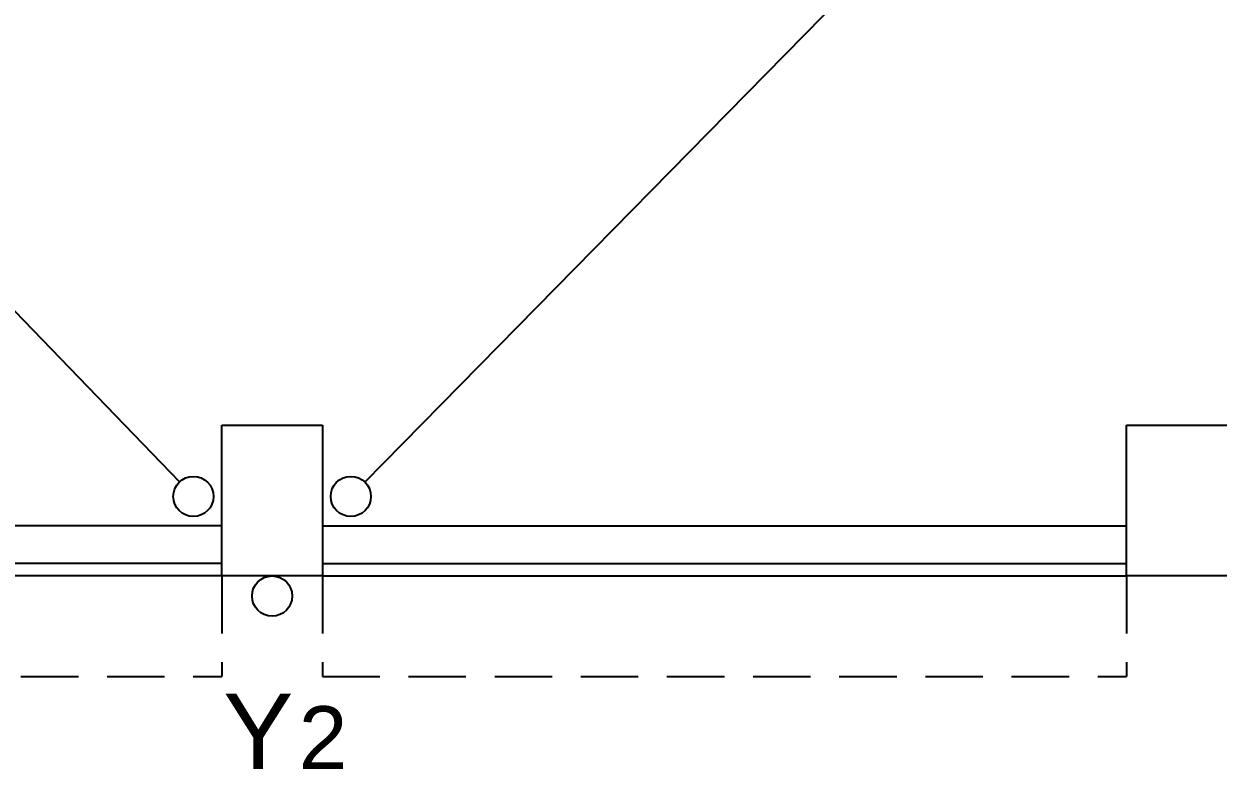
# Model space of a CAD drawing. Header units: metres. Extents: x 0 to 132, y -109 to 310.
# Drawn here: x 21.231 to 26.007, y 249.155 to 252.122 of the extents above; entities that cross this region are included whole.
import ezdxf

# ---------------------------------------------------------------- set-up
doc = ezdxf.new("R2010")
doc.units = ezdxf.units.M
doc.header["$LTSCALE"] = 0.036
doc.linetypes.add('HIDDEN', pattern=[9.525, 6.35, -3.175])
doc.layers.add('arxitek doma', color=254, linetype='Continuous')
doc.styles.add('COMU-N', font='arial.ttf')

msp = doc.modelspace()

# ---------------------------------------------------------------- linework, layer by layer
at = {"layer": 'arxitek doma'}
for p, q in [((22.5876, 250.2973), (33.0444, 260.95)), ((11.777, 260.755), (21.8493, 250.2978)), ((22.0182, 250.5236), (22.4182, 250.5236)), ((22.0182, 249.9236), (22.0182, 250.5236)), ((22.4182, 250.5236), (22.4182, 249.9236)), ((25.6182, 249.9236), (25.6182, 250.5236)), ((25.6182, 250.5236), (26.0182, 250.5236)), ((22.0182, 250.1236), (15.2182, 250.1236)), ((22.4182, 250.1236), (25.6182, 250.1236)), ((22.0182, 249.9736), (18.8182, 249.9736)), ((22.4182, 249.9736), (25.6182, 249.9736)), ((22.0182, 249.9236), (15.2182, 249.9236)), ((22.4182, 249.9236), (22.0182, 249.9236)), ((22.4182, 249.9236), (25.6182, 249.9236)), ((26.0182, 249.9236), (25.6182, 249.9236))]:
    msp.add_line(p, q, dxfattribs=at)
at = {"layer": 'arxitek doma', "linetype": 'HIDDEN'}
for p, q in [((22.0182, 249.9236), (22.0182, 249.5236)), ((22.4182, 249.9236), (22.4182, 249.5236)), ((25.6182, 249.9236), (25.6182, 249.5236)), ((18.8182, 249.5236), (22.0182, 249.5236)), ((22.4182, 249.5236), (25.6182, 249.5236))]:
    msp.add_line(p, q, dxfattribs=at)
at = {"layer": 'arxitek doma'}
for centre in [(21.9048, 250.2402), (22.5315, 250.2402), (22.2182, 249.8436)]:
    msp.add_circle(centre, 0.08, dxfattribs=at)

# ---------------------------------------------------------------- texts
at = {"layer": 'arxitek doma', "style": 'COMU-N'}
for s, height, p in [('Υ', 0.3, (22.0234, 249.1547)), ('2', 0.25, (22.3241, 249.1547))]:
    msp.add_text(s, height=height, dxfattribs=at).set_placement(p)

doc.saveas('drawing.dxf')
